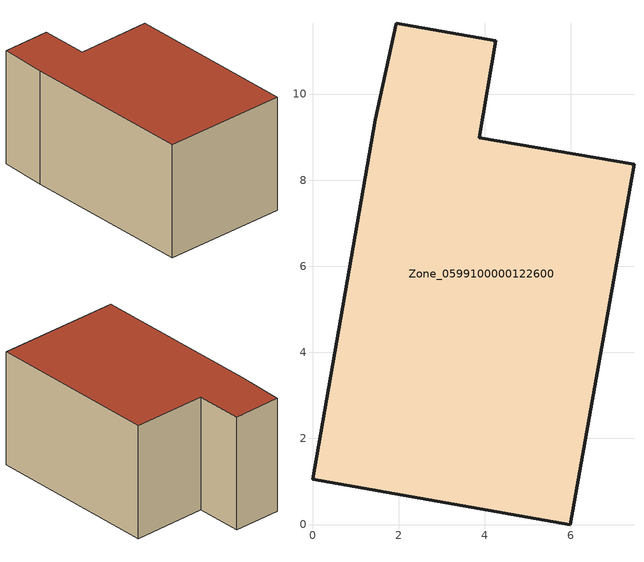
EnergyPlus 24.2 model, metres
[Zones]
Zone_0599100000122600
 floor ground (C_G): 5.99,0 0,1.05 1.46,9.4 1.94,11.64 4.26,11.24 3.87,8.98 7.47,8.37 z0
 wall outside (C_F): 3.87,8.98 4.26,11.24 1.94,11.64 1.46,9.4 0,1.05 5.99,0 7.47,8.37 3.87,8.98 z0:5.63
 roof outside (C_R): 5.99,0 7.47,8.37 3.87,8.98 4.26,11.24 1.94,11.64 1.46,9.4 0,1.05 z5.63
[BUILDING]
Pand.0599100000122600: North Axis=0; Terrain=City; Loads Convergence Tolerance Value=0.04; Temperature Convergence Tolerance Value=0.4; Solar Distribution=FullExterior; Maximum Number of Warmup Days=25; Minimum Number of Warmup Days=1
[Site:Location]
Rotterdam.The.Hague.AP_ZH_NLD Design_Conditions: Latitude=51.96; Longitude=4.45; Time Zone=1; Elevation=-4.5
[SITE:GROUNDTEMPERATURE:BUILDINGSURFACE]
18, 18, 18, 18, 18, 18, 18, 18, 18, 18, 18, 18
[MATERIAL] Thermal Absorptance=0.9; Solar Absorptance=0.7; Visible Absorptance=0.7
Name | Roughness | Thickness | Conductivity | Density | Specific Heat
G.TI.1946-1964 | MediumSmooth | 0.15 | 1 | 540 | 1210
F.TI.1946-1964 | Rough | 0.3 | 0.857143 | 1920 | 840
R.TI.1946-1964 | MediumRough | 0.2 | 0.277778 | 1500 | 1000
[CONSTRUCTION]
C_G: G.TI.1946-1964
C_F: F.TI.1946-1964
C_R: R.TI.1946-1964
[ZONE]
Zone_0599100000122600: Type=1; Multiplier=1; Ceiling Height=Autocalculate; Volume=Autocalculate; Floor Area=autocalculate; Part of Total Floor Area=Yes
[ZONEINFILTRATION:DESIGNFLOWRATE]
Infil_Zone_0599100000122600: Zone or ZoneList or Space or SpaceList=Zone_0599100000122600; Schedule=AlwaysOn; Design Flow Rate Calculation Method=Flow/Area; Flow Rate per Floor Area=0.003; Constant Term Coefficient=1; Temperature Term Coefficient=0; Velocity Term Coefficient=0; Velocity Squared Term Coefficient=0
[HVACTEMPLATE:ZONE:IDEALLOADSAIRSYSTEM]
Zone_0599100000122600: Maximum Heating Supply Air Temperature=50; Minimum Cooling Supply Air Temperature=13; Maximum Heating Supply Air Humidity Ratio=0.0156; Minimum Cooling Supply Air Humidity Ratio=0.0077; Heating Limit=NoLimit; Cooling Limit=NoLimit; Dehumidification Control Type=ConstantSensibleHeatRatio; Cooling Sensible Heat Ratio=0.7; Dehumidification Setpoint=60; Humidification Control Type=None; Humidification Setpoint=30; Outdoor Air Method=None; Outdoor Air Flow Rate per Person=0.00944; Outdoor Air Flow Rate per Zone Floor Area=0; Outdoor Air Flow Rate per Zone=0; Demand Controlled Ventilation Type=None; Outdoor Air Economizer Type=NoEconomizer; Heat Recovery Type=None; Sensible Heat Recovery Effectiveness=0.7; Latent Heat Recovery Effectiveness=0.65
[ZONECONTROL:THERMOSTAT]
ThermostatControl_Zone_0599100000122600: Zone or ZoneList=Zone_0599100000122600; Control Type Schedule=DualSetpointControlType; Control 1=Thermostat_Zone_0599100000122600; Temperature Difference Between Cutout And Setpoint=0
[THERMOSTATSETPOINT:DUALSETPOINT]
Thermostat_Zone_0599100000122600: Heating Setpoint Temperature Schedule=HeatingSetpoint_Zone_0599100000122600; Cooling Setpoint Temperature Schedule=CoolingSetpoint_Zone_0599100000122600
[SCHEDULE:COMPACT]
HeatingSetpoint_Zone_0599100000122600: Through: 12/31, For: AllDays, Until: 24:00, 21
CoolingSetpoint_Zone_0599100000122600: Through: 12/31, For: AllDays, Until: 24:00, 24
DualSetpointControlType: Through: 12/31, For: AllDays, Until: 24:00, 4
AlwaysOn: Through: 12/31, For: AllDays, Until: 24:00, 1
